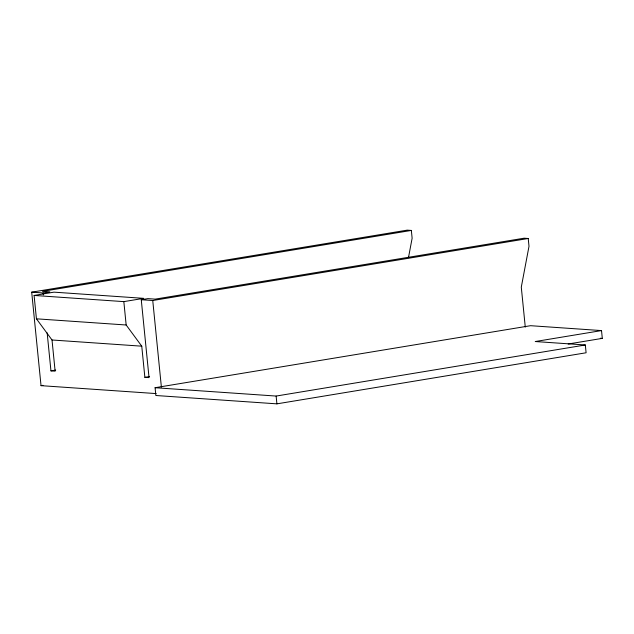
<?xml version="1.0" encoding="UTF-8"?>
<svg xmlns="http://www.w3.org/2000/svg" width="634" height="634" viewBox="0 0 634 634"><rect width="100%" height="100%" fill="white"/><g stroke="black" fill="none" stroke-linecap="round" stroke-linejoin="round"><path stroke-width="0.95" d="M408.462 257.689L412.132 238.226L411.355 230.435L407.186 230.15L31.7 292.171L41.028 385.654L156.17 393.587M411.355 230.435L42.502 291.363L49.809 291.87L43.175 292.963L31.7 292.171M34.093 295.444L53.977 292.155L143.72 298.345L123.836 301.625L34.093 295.444L36.431 318.815L52.02 339.99L55.126 371.152L50.95 370.866L47.162 332.89M123.836 301.625L126.166 324.996L141.754 346.18L144.869 377.333L149.038 377.626L141.263 299.724L147.896 298.63L155.195 299.129L524.056 238.202L528.225 238.495L529.002 246.285L521.291 287.147L525.277 327.073M141.263 299.724L152.746 300.516L528.225 238.495M50.95 370.866L55.689 370.082M41.028 385.654L42.985 385.329M144.869 377.333L149.6 376.556M601.523 330.583L535.239 341.536L585.325 344.983L586.101 352.773L276.907 403.85L155.861 395.505L155.084 387.715L530.563 325.694L601.523 330.583L602.3 338.374L568.183 344.008M155.084 387.715L276.131 396.06L585.325 344.983M600.327 338.239L602.3 338.374M36.431 318.815L126.166 324.996M52.02 339.99L141.754 346.18M276.131 396.06L276.907 403.85M152.746 300.516L161.385 387.105M43.175 292.963L43.374 294.913"/></g></svg>
